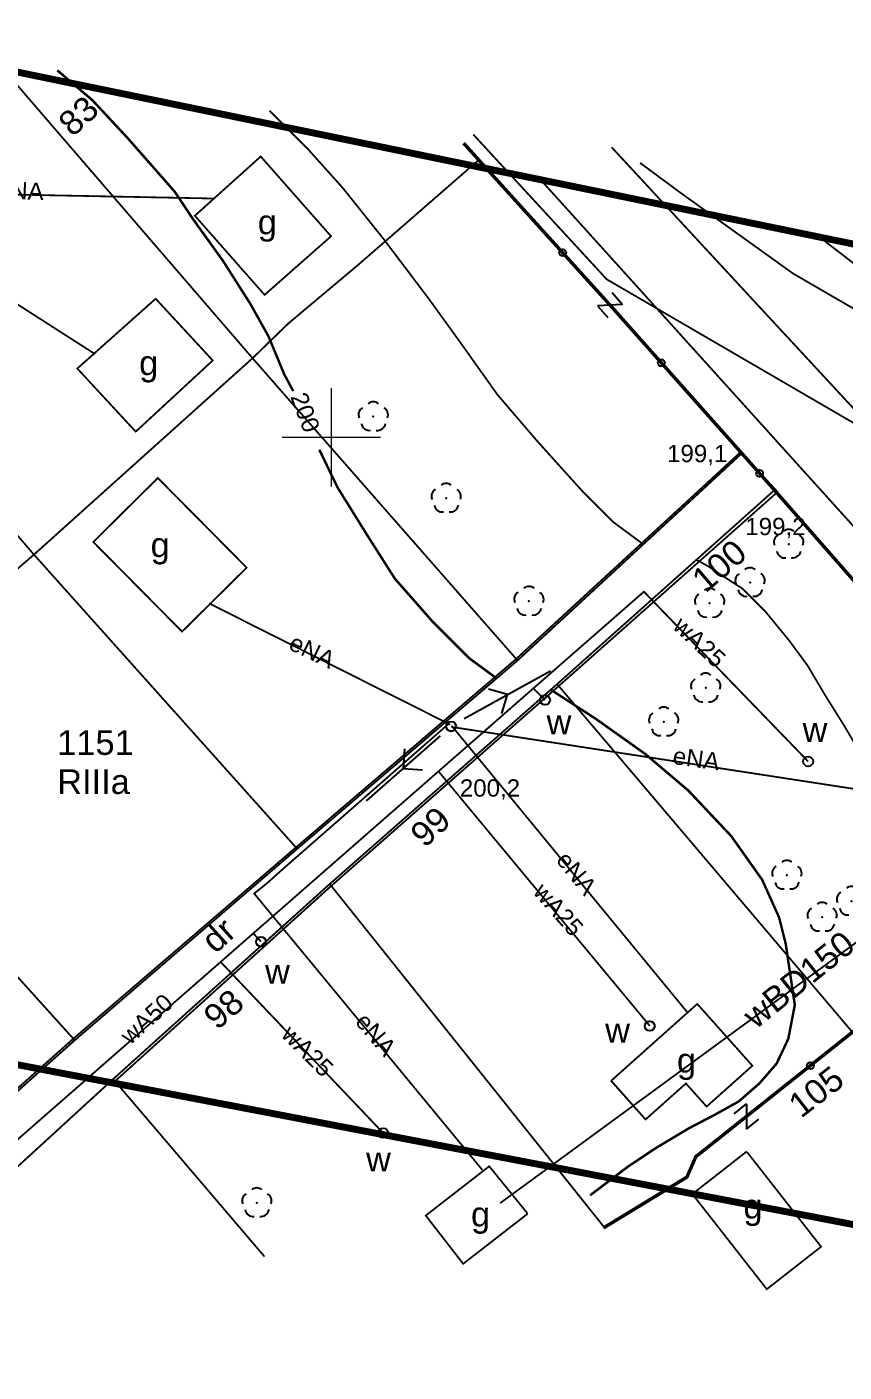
# Model space of a CAD drawing. Extents: x 7572697 to 7573818, y 5546684 to 5547005.
# Drawn here: x 7573384.6 to 7573426, y 5546802.6 to 5546870.8 of the extents above; entities that cross this region are included whole.
import ezdxf
from ezdxf.enums import TextEntityAlignment as Align

# ---------------------------------------------------------------- set-up
doc = ezdxf.new("R2010")
doc.units = 0
doc.header["$MEASUREMENT"] = 0
doc.linetypes.add('2', pattern=[1, 0.5, -0.5])
doc.linetypes.add('901', pattern=[0])
doc.styles.add('STYL_ARIAL', font='Arial', dxfattribs={"oblique": 0.1})

# ---------------------------------------------------------------- blocks, each defined once
blk = doc.blocks.new('922')
at = {"color": 0}
for centre, radius, start, end in [((0, 0.35), 0.4, 50.114, 129.886), ((-0.35, 0.1), 0.4, 119.84816, 203.51949), ((0.35, 0.1), 0.4, 336.88451, 60.15184), ((-0.2, -0.3), 0.4, 187.477, 278.47884), ((0.2, -0.275), 0.425, 262.64593, 349.62892)]:
    blk.add_arc(centre, radius, start, end, dxfattribs=at)
blk.add_point((0, 0), dxfattribs=at)
blk = doc.blocks.new('510')
at = {"color": 0}
blk.add_circle((0, 0), 0.25, dxfattribs=at)
blk.add_circle((0, 0), 0.25, dxfattribs=at)
blk = doc.blocks.new('516')
at = {"color": 0}
for p, q in [((3.25, 0), (2.55, 0.7)), ((0.75, 0), (5.75, 0)), ((2.55, -0.7), (3.25, 0))]:
    blk.add_line(p, q, dxfattribs=at)
blk = doc.blocks.new('202')
at = {"color": 0}
blk.add_circle((0, 0), 0.25, dxfattribs=at)
blk.add_circle((0, 0), 0.25, dxfattribs=at)
blk = doc.blocks.new('991')
at = {"color": 0}
for p, q in [((-0.4, 0.5), (0.4, 0.5)), ((0.4, 0.5), (-0.4, -0.5)), ((-0.4, -0.5), (0.4, -0.5))]:
    blk.add_line(p, q, dxfattribs=at)

msp = doc.modelspace()

# ---------------------------------------------------------------- linework, layer by layer
at = {"color": 6, "const_width": 0.35}
for points in [[(7573422.4326, 5546860.6425), (7573270, 5546892), (7573092.2503, 5546940.2904)], [(7573792.5736, 5546784.4967), (7573422.4326, 5546860.6425)], [(7573349.4716, 5546824.7787), (7573649.9357, 5546767.3274), (7573817.4093, 5546770.1055), (7573792.5736, 5546784.4967)]]:
    msp.add_lwpolyline(points, dxfattribs=at)
at = {"color": 3, "const_width": 0.09}
for points in [[(7573383.045, 5546869.048), (7573396.003, 5546854.013)], [(7573384.91, 5546844.047), (7573396.003, 5546854.013), (7573397.823, 5546855.781), (7573401.26, 5546858.664), (7573403.339, 5546860.467), (7573407.4822, 5546864.076)], [(7573371.614, 5546859.503), (7573384.91, 5546844.047), (7573373.57, 5546834.267)], [(7573409.452, 5546838.676), (7573396.003, 5546854.013)], [(7573409.452, 5546838.676), (7573420.812, 5546849.165)], [(7573399.92, 5546827.333), (7573411.459, 5546837.476), (7573422.5322, 5546847.3593)], [(7573409.452, 5546838.676), (7573398.269, 5546829.117), (7573384.91, 5546844.047)], [(7573411.459, 5546837.476), (7573426.422, 5546819.842)], [(7573398.269, 5546829.117), (7573386.98, 5546819.403), (7573373.57, 5546834.267)], [(7573388.929, 5546817.433), (7573399.92, 5546827.333)], [(7573399.92, 5546827.333), (7573413.902, 5546809.85)], [(7573386.98, 5546819.403), (7573375.505, 5546809.187), (7573361.832, 5546824.232)], [(7573388.929, 5546817.433), (7573396.612, 5546808.422)]]:
    msp.add_lwpolyline(points, dxfattribs=at)
at = {"color": 37}
for points, const_width in [([(7573386.0964, 5546868.6204), (7573387.8823, 5546867.099), (7573389.6683, 5546865.1808), (7573392.0495, 5546862.4688), (7573392.9756, 5546861.0798), (7573394.4969, 5546858.9631), (7573395.886, 5546856.7803), (7573396.812, 5546855.1266), (7573397.6058, 5546853.2084), (7573398.0688, 5546852.3485)], 0.125), ([(7573415.8356, 5546844.5698), (7573414.3142, 5546845.6943), (7573412.7267, 5546847.2818), (7573410.4249, 5546849.835), (7573408.4405, 5546852.1501), (7573406.6546, 5546854.6637), (7573404.9348, 5546857.0449), (7573402.6858, 5546860.0215), (7573400.5691, 5546862.6673), (7573398.8494, 5546864.5855), (7573396.865, 5546866.5699)], 0.09), ([(7573424.8022, 5546860.1397), (7573428.5394, 5546857.2624), (7573431.8798, 5546854.4842), (7573436.1859, 5546851.0248), (7573441.4115, 5546845.667), (7573445.9358, 5546841.2153), (7573449.8715, 5546838.338), (7573455.5931, 5546834.0716), (7573464.7014, 5546826.9477), (7573476.3894, 5546817.8327), (7573484.0359, 5546811.9656), (7573487.707, 5546808.4929), (7573493.0119, 5546797.2746)], 0.09), ([(7573399.3917, 5546849.372), (7573400.3177, 5546847.4538), (7573401.8391, 5546845.0064), (7573403.2282, 5546842.8236), (7573405.1464, 5546840.6407), (7573406.9985, 5546838.7887), (7573408.3875, 5546837.77)], 0.125), ([(7573426.8819, 5546833.9203), (7573426.022, 5546835.3755), (7573425.0298, 5546836.963), (7573424.1699, 5546838.4182), (7573423.2439, 5546839.675), (7573422.0533, 5546841.1302), (7573420.8626, 5546842.3208), (7573419.7382, 5546843.0484), (7573419.1428, 5546843.4453), (7573418.5475, 5546843.776)], 0.09), ([(7573411.1657, 5546837.1747), (7573413.4147, 5546835.7195), (7573415.9282, 5546833.9336), (7573418.111, 5546832.0815), (7573420.2938, 5546829.7664), (7573421.8681, 5546827.5439), (7573422.728, 5546825.6256), (7573423.0587, 5546824.3027), (7573423.5217, 5546821.1939), (7573423.191, 5546819.4741), (7573422.5957, 5546818.2173), (7573421.7358, 5546817.2251), (7573420.6775, 5546816.2991), (7573419.4868, 5546815.6376), (7573418.0978, 5546814.91), (7573416.4441, 5546813.9178), (7573415.0551, 5546812.9918), (7573413.1368, 5546811.5366)], 0.125)]:
    msp.add_lwpolyline(points, dxfattribs=dict(at, const_width=const_width))
at = {"color": 3, "linetype": '901', "const_width": 0.175}
for points in [[(7573406.7127, 5546864.9267), (7573414.1418, 5546856.7135), (7573421.5296, 5546848.4012), (7573422.5201, 5546847.2868), (7573436.3877, 5546831.4546), (7573451.2953, 5546814.3843), (7573451.7493, 5546802.7702)], [(7573418.443, 5546813.452), (7573426.5128, 5546819.8682)], [(7573418.5091, 5546813.5181), (7573418.0461, 5546812.4598), (7573413.8127, 5546809.8801)]]:
    msp.add_lwpolyline(points, dxfattribs=at)
at = {"color": 30, "const_width": 0.09}
msp.add_lwpolyline([(7573407.2079, 5546865.3642), (7573413.9766, 5546858.0177), (7573434.1176, 5546846.2963), (7573453.8294, 5546833.1386), (7573460.9283, 5546807.8632), (7573460.8457, 5546802.1676)], dxfattribs=at)
at = {"color": 0, "const_width": 0.09}
for points in [[(7573396.4186, 5546864.251), (7573393.0752, 5546861.2447), (7573396.6144, 5546857.2293), (7573399.9872, 5546860.2021), (7573396.4186, 5546864.251)], [(7573467.0944, 5546801.1358), (7573467.2595, 5546805.1805), (7573467.342, 5546810.9174), (7573467.2595, 5546817.3642), (7573464.8244, 5546825.0822), (7573462.7608, 5546831.3143), (7573459.1288, 5546835.9534), (7573450.0076, 5546843.7126), (7573444.1551, 5546847.3611), (7573442.174, 5546848.4755), (7573439.1611, 5546850.374), (7573432.5988, 5546854.1298), (7573428.2239, 5546855.5331), (7573423.428, 5546858.3148), (7573417.7324, 5546862.4008), (7573415.6688, 5546863.9279)], [(7573387.111, 5546853.491), (7573390.074, 5546850.286), (7573393.9833, 5546853.9001), (7573391.0864, 5546857.0336), (7573387.111, 5546853.491)], [(7573387.8887, 5546844.7202), (7573392.427, 5546840.139), (7573395.7042, 5546843.3855), (7573391.1971, 5546847.9352), (7573387.9192, 5546844.688)], [(7573414.1832, 5546817.3612), (7573415.947, 5546815.384), (7573417.9971, 5546817.2129), (7573419.0449, 5546816.0383), (7573421.3691, 5546818.1117), (7573418.5721, 5546821.2471), (7573414.2163, 5546817.3612)], [(7573377.513, 5546806.974), (7573388.929, 5546817.433)], [(7573414.195, 5546817.36), (7573415.947, 5546815.384)], [(7573421.107, 5546813.719), (7573424.856, 5546808.927), (7573422.101, 5546806.7716), (7573418.3232, 5546811.6004), (7573421.0899, 5546813.7649), (7573421.0888, 5546813.7662)], [(7573409.963, 5546810.609), (7573408.014, 5546813.009), (7573404.793, 5546810.508), (7573406.6936, 5546808.0603), (7573409.9635, 5546810.5993)]]:
    msp.add_lwpolyline(points, dxfattribs=at)
at = {"color": 0, "linetype": '2', "const_width": 0.09}
for points in [[(7573470.8337, 5546851.9589), (7573452.8389, 5546837.431), (7573444.9145, 5546834.7895), (7573439.9618, 5546836.6055), (7573426.4244, 5546851.5462), (7573414.2242, 5546864.7204)], [(7573410.6189, 5546863.0727), (7573426.2759, 5546845.735), (7573436.7591, 5546833.898), (7573443.3627, 5546830.1835), (7573446.9947, 5546826.0562), (7573451.8649, 5546814.4173), (7573452.8554, 5546802.828)], [(7573420.7296, 5546849.2125), (7573409.3525, 5546838.7284), (7573398.1672, 5546829.1571), (7573386.8894, 5546819.4667), (7573375.3998, 5546809.2405)], [(7573388.9928, 5546817.2971), (7573399.9995, 5546827.2388), (7573411.5353, 5546837.3724), (7573422.6478, 5546847.2281), (7573420.8619, 5546849.1596)], [(7573420.1718, 5546849.1035), (7573420.1708, 5546849.1049), (7573420.1698, 5546849.1064), (7573420.1689, 5546849.1079), (7573420.168, 5546849.1094), (7573420.1672, 5546849.111), (7573420.1665, 5546849.1126), (7573420.1658, 5546849.1142), (7573420.1652, 5546849.1158), (7573420.1646, 5546849.1174), (7573420.1641, 5546849.1191), (7573420.1636, 5546849.1208), (7573420.1632, 5546849.1225), (7573420.1629, 5546849.1242), (7573420.1626, 5546849.1259), (7573420.1624, 5546849.1277), (7573420.1622, 5546849.1294), (7573420.1621, 5546849.1311), (7573420.1621, 5546849.1329), (7573420.1621, 5546849.1346), (7573420.1622, 5546849.1364), (7573420.1624, 5546849.1381), (7573420.1626, 5546849.1398), (7573420.1628, 5546849.1416), (7573420.1632, 5546849.1433), (7573420.1635, 5546849.145), (7573420.164, 5546849.1467), (7573420.1645, 5546849.1483), (7573420.1651, 5546849.15), (7573420.1657, 5546849.1516), (7573420.1663, 5546849.1532), (7573420.1671, 5546849.1548), (7573420.1679, 5546849.1564), (7573420.1687, 5546849.1579), (7573420.1696, 5546849.1594), (7573420.1705, 5546849.1609), (7573420.1715, 5546849.1623), (7573420.1726, 5546849.1637), (7573420.1737, 5546849.1651), (7573420.1748, 5546849.1664), (7573420.176, 5546849.1677), (7573420.1772, 5546849.1689), (7573420.1785, 5546849.1701), (7573420.1798, 5546849.1712), (7573420.1812, 5546849.1723), (7573420.1826, 5546849.1734), (7573420.184, 5546849.1744), (7573420.1854, 5546849.1754), (7573420.1869, 5546849.1763), (7573420.1885, 5546849.1771), (7573420.19, 5546849.1779), (7573420.1916, 5546849.1787), (7573420.1932, 5546849.1794), (7573420.1948, 5546849.18), (7573420.1965, 5546849.1806), (7573420.1981, 5546849.1811), (7573420.1998, 5546849.1815), (7573420.2015, 5546849.1819), (7573420.2032, 5546849.1823), (7573420.205, 5546849.1826), (7573420.2067, 5546849.1828), (7573420.2084, 5546849.1829), (7573420.2102, 5546849.183), (7573420.2119, 5546849.1831), (7573420.2137, 5546849.183), (7573420.2154, 5546849.183), (7573420.2171, 5546849.1828), (7573420.2189, 5546849.1826), (7573420.2206, 5546849.1823), (7573420.2223, 5546849.182), (7573420.224, 5546849.1816), (7573420.2257, 5546849.1812), (7573420.2274, 5546849.1807), (7573420.229, 5546849.1801), (7573420.2307, 5546849.1795), (7573420.2323, 5546849.1788), (7573420.2338, 5546849.1781), (7573420.2354, 5546849.1773), (7573420.2369, 5546849.1765), (7573420.2384, 5546849.1756), (7573420.2399, 5546849.1746), (7573420.2413, 5546849.1736), (7573420.2427, 5546849.1726), (7573420.2441, 5546849.1715), (7573420.2454, 5546849.1704), (7573420.2467, 5546849.1692), (7573420.2479, 5546849.1679), (7573420.2491, 5546849.1667), (7573420.2503, 5546849.1654), (7573420.2514, 5546849.164), (7573420.2524, 5546849.1626), (7573420.2534, 5546849.1612), (7573420.2544, 5546849.1597), (7573420.2553, 5546849.1582), (7573420.2562, 5546849.1567), (7573420.257, 5546849.1552), (7573420.2577, 5546849.1536), (7573420.2584, 5546849.152), (7573420.259, 5546849.1503), (7573420.2596, 5546849.1487), (7573420.2601, 5546849.147), (7573420.2606, 5546849.1453), (7573420.261, 5546849.1436), (7573420.2613, 5546849.1419), (7573420.2616, 5546849.1402), (7573420.2618, 5546849.1385), (7573420.262, 5546849.1367), (7573420.2621, 5546849.135), (7573420.2621, 5546849.1333), (7573420.2621, 5546849.1315), (7573420.262, 5546849.1298), (7573420.2618, 5546849.128), (7573420.2616, 5546849.1263), (7573420.2614, 5546849.1246), (7573420.261, 5546849.1229), (7573420.2607, 5546849.1212), (7573420.2602, 5546849.1195), (7573420.2597, 5546849.1178), (7573420.2592, 5546849.1161), (7573420.2585, 5546849.1145), (7573420.2579, 5546849.1129), (7573420.2571, 5546849.1113), (7573420.2563, 5546849.1098), (7573420.2555, 5546849.1082), (7573420.2546, 5546849.1067), (7573420.2537, 5546849.1053), (7573420.2527, 5546849.1038), (7573420.2516, 5546849.1024), (7573420.2505, 5546849.1011), (7573420.2494, 5546849.0998), (7573420.2482, 5546849.0985), (7573420.247, 5546849.0972), (7573420.2457, 5546849.096), (7573420.2444, 5546849.0949), (7573420.243, 5546849.0938), (7573420.2416, 5546849.0927), (7573420.2402, 5546849.0917), (7573420.2388, 5546849.0908), (7573420.2373, 5546849.0899), (7573420.2357, 5546849.089), (7573420.2342, 5546849.0882), (7573420.2326, 5546849.0875), (7573420.231, 5546849.0868), (7573420.2294, 5546849.0861), (7573420.2277, 5546849.0856), (7573420.2261, 5546849.0851), (7573420.2244, 5546849.0846), (7573420.2227, 5546849.0842), (7573420.221, 5546849.0839), (7573420.2193, 5546849.0836), (7573420.2175, 5546849.0834), (7573420.2158, 5546849.0832), (7573420.214, 5546849.0831), (7573420.2123, 5546849.0831), (7573420.2105, 5546849.0831), (7573420.2088, 5546849.0832), (7573420.2071, 5546849.0833), (7573420.2053, 5546849.0835), (7573420.2036, 5546849.0838), (7573420.2019, 5546849.0841), (7573420.2002, 5546849.0845), (7573420.1985, 5546849.085), (7573420.1968, 5546849.0855), (7573420.1952, 5546849.086), (7573420.1935, 5546849.0866), (7573420.1919, 5546849.0873), (7573420.1904, 5546849.088), (7573420.1888, 5546849.0888), (7573420.1873, 5546849.0897), (7573420.1858, 5546849.0906), (7573420.1843, 5546849.0915), (7573420.1829, 5546849.0925), (7573420.1815, 5546849.0935), (7573420.1801, 5546849.0946), (7573420.1788, 5546849.0958), (7573420.1775, 5546849.097), (7573420.1763, 5546849.0982), (7573420.1751, 5546849.0995), (7573420.1739, 5546849.1008), (7573420.1718, 5546849.1035)], [(7573422.3546, 5546846.7223), (7573422.3536, 5546846.7237), (7573422.3526, 5546846.7252), (7573422.3517, 5546846.7266), (7573422.3509, 5546846.7282), (7573422.3501, 5546846.7297), (7573422.3493, 5546846.7313), (7573422.3486, 5546846.7329), (7573422.348, 5546846.7345), (7573422.3474, 5546846.7362), (7573422.3469, 5546846.7378), (7573422.3464, 5546846.7395), (7573422.346, 5546846.7412), (7573422.3457, 5546846.7429), (7573422.3454, 5546846.7447), (7573422.3452, 5546846.7464), (7573422.3451, 5546846.7481), (7573422.345, 5546846.7499), (7573422.3449, 5546846.7516), (7573422.3449, 5546846.7534), (7573422.345, 5546846.7551), (7573422.3452, 5546846.7569), (7573422.3454, 5546846.7586), (7573422.3456, 5546846.7603), (7573422.346, 5546846.762), (7573422.3464, 5546846.7637), (7573422.3468, 5546846.7654), (7573422.3473, 5546846.7671), (7573422.3479, 5546846.7687), (7573422.3485, 5546846.7704), (7573422.3492, 5546846.772), (7573422.3499, 5546846.7736), (7573422.3507, 5546846.7751), (7573422.3515, 5546846.7766), (7573422.3524, 5546846.7781), (7573422.3534, 5546846.7796), (7573422.3544, 5546846.781), (7573422.3554, 5546846.7824), (7573422.3565, 5546846.7838), (7573422.3576, 5546846.7851), (7573422.3588, 5546846.7864), (7573422.36, 5546846.7876), (7573422.3613, 5546846.7888), (7573422.3626, 5546846.79), (7573422.364, 5546846.7911), (7573422.3654, 5546846.7922), (7573422.3668, 5546846.7932), (7573422.3683, 5546846.7941), (7573422.3698, 5546846.795), (7573422.3713, 5546846.7959), (7573422.3728, 5546846.7967), (7573422.3744, 5546846.7974), (7573422.376, 5546846.7981), (7573422.3776, 5546846.7987), (7573422.3793, 5546846.7993), (7573422.381, 5546846.7998), (7573422.3826, 5546846.8003), (7573422.3843, 5546846.8007), (7573422.386, 5546846.801), (7573422.3878, 5546846.8013), (7573422.3895, 5546846.8015), (7573422.3912, 5546846.8017), (7573422.393, 5546846.8018), (7573422.3947, 5546846.8018), (7573422.3965, 5546846.8018), (7573422.3982, 5546846.8017), (7573422.4, 5546846.8016), (7573422.4017, 5546846.8014), (7573422.4034, 5546846.8011), (7573422.4051, 5546846.8008), (7573422.4068, 5546846.8004), (7573422.4085, 5546846.7999), (7573422.4102, 5546846.7994), (7573422.4118, 5546846.7989), (7573422.4135, 5546846.7982), (7573422.4151, 5546846.7976), (7573422.4167, 5546846.7968), (7573422.4182, 5546846.7961), (7573422.4198, 5546846.7952), (7573422.4212, 5546846.7943), (7573422.4227, 5546846.7934), (7573422.4242, 5546846.7924), (7573422.4255, 5546846.7913), (7573422.4269, 5546846.7902), (7573422.4282, 5546846.7891), (7573422.4295, 5546846.7879), (7573422.4307, 5546846.7867), (7573422.4319, 5546846.7854), (7573422.4331, 5546846.7841), (7573422.4342, 5546846.7827), (7573422.4353, 5546846.7814), (7573422.4363, 5546846.7799), (7573422.4372, 5546846.7785), (7573422.4381, 5546846.777), (7573422.439, 5546846.7755), (7573422.4398, 5546846.7739), (7573422.4405, 5546846.7723), (7573422.4412, 5546846.7707), (7573422.4418, 5546846.7691), (7573422.4424, 5546846.7674), (7573422.4429, 5546846.7658), (7573422.4434, 5546846.7641), (7573422.4438, 5546846.7624), (7573422.4441, 5546846.7607), (7573422.4444, 5546846.759), (7573422.4446, 5546846.7572), (7573422.4448, 5546846.7555), (7573422.4449, 5546846.7538), (7573422.4449, 5546846.752), (7573422.4449, 5546846.7503), (7573422.4448, 5546846.7485), (7573422.4447, 5546846.7468), (7573422.4445, 5546846.745), (7573422.4442, 5546846.7433), (7573422.4439, 5546846.7416), (7573422.4435, 5546846.7399), (7573422.443, 5546846.7382), (7573422.4425, 5546846.7365), (7573422.442, 5546846.7349), (7573422.4413, 5546846.7333), (7573422.4407, 5546846.7317), (7573422.4399, 5546846.7301), (7573422.4392, 5546846.7285), (7573422.4383, 5546846.727), (7573422.4374, 5546846.7255), (7573422.4365, 5546846.724), (7573422.4355, 5546846.7226), (7573422.4344, 5546846.7212), (7573422.4333, 5546846.7198), (7573422.4322, 5546846.7185), (7573422.431, 5546846.7172), (7573422.4298, 5546846.716), (7573422.4285, 5546846.7148), (7573422.4272, 5546846.7136), (7573422.4258, 5546846.7125), (7573422.4245, 5546846.7115), (7573422.423, 5546846.7105), (7573422.4216, 5546846.7095), (7573422.4201, 5546846.7086), (7573422.4186, 5546846.7078), (7573422.417, 5546846.707), (7573422.4154, 5546846.7062), (7573422.4138, 5546846.7055), (7573422.4122, 5546846.7049), (7573422.4105, 5546846.7043), (7573422.4089, 5546846.7038), (7573422.4072, 5546846.7033), (7573422.4055, 5546846.7029), (7573422.4038, 5546846.7026), (7573422.4021, 5546846.7023), (7573422.4003, 5546846.7021), (7573422.3986, 5546846.702), (7573422.3969, 5546846.7019), (7573422.3951, 5546846.7018), (7573422.3934, 5546846.7018), (7573422.3916, 5546846.7019), (7573422.3899, 5546846.7021), (7573422.3881, 5546846.7023), (7573422.3864, 5546846.7025), (7573422.3847, 5546846.7029), (7573422.383, 5546846.7033), (7573422.3813, 5546846.7037), (7573422.3796, 5546846.7042), (7573422.378, 5546846.7048), (7573422.3764, 5546846.7054), (7573422.3748, 5546846.7061), (7573422.3732, 5546846.7068), (7573422.3716, 5546846.7076), (7573422.3701, 5546846.7084), (7573422.3686, 5546846.7093), (7573422.3671, 5546846.7103), (7573422.3657, 5546846.7113), (7573422.3643, 5546846.7123), (7573422.3629, 5546846.7134), (7573422.3616, 5546846.7145), (7573422.3603, 5546846.7157), (7573422.3591, 5546846.7169), (7573422.3579, 5546846.7182), (7573422.3567, 5546846.7195), (7573422.3546, 5546846.7223)], [(7573405.6858, 5546832.3025), (7573405.6848, 5546832.3039), (7573405.6839, 5546832.3054), (7573405.6829, 5546832.3068), (7573405.6821, 5546832.3084), (7573405.6813, 5546832.3099), (7573405.6806, 5546832.3115), (7573405.6799, 5546832.3131), (7573405.6792, 5546832.3147), (7573405.6787, 5546832.3164), (7573405.6781, 5546832.318), (7573405.6777, 5546832.3197), (7573405.6773, 5546832.3214), (7573405.6769, 5546832.3231), (7573405.6767, 5546832.3249), (7573405.6764, 5546832.3266), (7573405.6763, 5546832.3283), (7573405.6762, 5546832.3301), (7573405.6762, 5546832.3318), (7573405.6762, 5546832.3336), (7573405.6763, 5546832.3353), (7573405.6764, 5546832.337), (7573405.6766, 5546832.3388), (7573405.6769, 5546832.3405), (7573405.6772, 5546832.3422), (7573405.6776, 5546832.3439), (7573405.678, 5546832.3456), (7573405.6785, 5546832.3473), (7573405.6791, 5546832.3489), (7573405.6797, 5546832.3506), (7573405.6804, 5546832.3522), (7573405.6811, 5546832.3538), (7573405.6819, 5546832.3553), (7573405.6828, 5546832.3568), (7573405.6836, 5546832.3583), (7573405.6846, 5546832.3598), (7573405.6856, 5546832.3612), (7573405.6866, 5546832.3626), (7573405.6877, 5546832.364), (7573405.6889, 5546832.3653), (7573405.6901, 5546832.3666), (7573405.6913, 5546832.3678), (7573405.6926, 5546832.369), (7573405.6939, 5546832.3702), (7573405.6952, 5546832.3713), (7573405.6966, 5546832.3724), (7573405.698, 5546832.3734), (7573405.6995, 5546832.3743), (7573405.701, 5546832.3752), (7573405.7025, 5546832.3761), (7573405.7041, 5546832.3769), (7573405.7056, 5546832.3776), (7573405.7072, 5546832.3783), (7573405.7089, 5546832.3789), (7573405.7105, 5546832.3795), (7573405.7122, 5546832.38), (7573405.7139, 5546832.3805), (7573405.7156, 5546832.3809), (7573405.7173, 5546832.3812), (7573405.719, 5546832.3815), (7573405.7207, 5546832.3817), (7573405.7225, 5546832.3819), (7573405.7242, 5546832.382), (7573405.726, 5546832.382), (7573405.7277, 5546832.382), (7573405.7295, 5546832.3819), (7573405.7312, 5546832.3818), (7573405.7329, 5546832.3816), (7573405.7346, 5546832.3813), (7573405.7364, 5546832.381), (7573405.7381, 5546832.3806), (7573405.7398, 5546832.3801), (7573405.7414, 5546832.3796), (7573405.7431, 5546832.3791), (7573405.7447, 5546832.3784), (7573405.7463, 5546832.3778), (7573405.7479, 5546832.377), (7573405.7495, 5546832.3762), (7573405.751, 5546832.3754), (7573405.7525, 5546832.3745), (7573405.754, 5546832.3736), (7573405.7554, 5546832.3726), (7573405.7568, 5546832.3715), (7573405.7581, 5546832.3704), (7573405.7595, 5546832.3693), (7573405.7607, 5546832.3681), (7573405.762, 5546832.3669), (7573405.7632, 5546832.3656), (7573405.7643, 5546832.3643), (7573405.7654, 5546832.3629), (7573405.7665, 5546832.3616), (7573405.7675, 5546832.3601), (7573405.7685, 5546832.3587), (7573405.7694, 5546832.3572), (7573405.7702, 5546832.3557), (7573405.771, 5546832.3541), (7573405.7718, 5546832.3525), (7573405.7724, 5546832.3509), (7573405.7731, 5546832.3493), (7573405.7736, 5546832.3476), (7573405.7742, 5546832.346), (7573405.7746, 5546832.3443), (7573405.775, 5546832.3426), (7573405.7754, 5546832.3409), (7573405.7756, 5546832.3392), (7573405.7759, 5546832.3374), (7573405.776, 5546832.3357), (7573405.7761, 5546832.3339), (7573405.7762, 5546832.3322), (7573405.7761, 5546832.3305), (7573405.776, 5546832.3287), (7573405.7759, 5546832.327), (7573405.7757, 5546832.3252), (7573405.7754, 5546832.3235), (7573405.7751, 5546832.3218), (7573405.7747, 5546832.3201), (7573405.7743, 5546832.3184), (7573405.7738, 5546832.3167), (7573405.7732, 5546832.3151), (7573405.7726, 5546832.3135), (7573405.7719, 5546832.3119), (7573405.7712, 5546832.3103), (7573405.7704, 5546832.3087), (7573405.7695, 5546832.3072), (7573405.7687, 5546832.3057), (7573405.7677, 5546832.3042), (7573405.7667, 5546832.3028), (7573405.7657, 5546832.3014), (7573405.7646, 5546832.3), (7573405.7634, 5546832.2987), (7573405.7623, 5546832.2974), (7573405.761, 5546832.2962), (7573405.7598, 5546832.295), (7573405.7584, 5546832.2938), (7573405.7571, 5546832.2927), (7573405.7557, 5546832.2917), (7573405.7543, 5546832.2907), (7573405.7528, 5546832.2897), (7573405.7513, 5546832.2888), (7573405.7498, 5546832.288), (7573405.7482, 5546832.2872), (7573405.7467, 5546832.2864), (7573405.7451, 5546832.2857), (7573405.7434, 5546832.2851), (7573405.7418, 5546832.2845), (7573405.7401, 5546832.284), (7573405.7384, 5546832.2835), (7573405.7367, 5546832.2831), (7573405.735, 5546832.2828), (7573405.7333, 5546832.2825), (7573405.7316, 5546832.2823), (7573405.7298, 5546832.2821), (7573405.7281, 5546832.282), (7573405.7263, 5546832.282), (7573405.7246, 5546832.282), (7573405.7229, 5546832.2821), (7573405.7211, 5546832.2823), (7573405.7194, 5546832.2825), (7573405.7177, 5546832.2827), (7573405.7159, 5546832.2831), (7573405.7142, 5546832.2835), (7573405.7126, 5546832.2839), (7573405.7109, 5546832.2844), (7573405.7092, 5546832.285), (7573405.7076, 5546832.2856), (7573405.706, 5546832.2863), (7573405.7044, 5546832.287), (7573405.7028, 5546832.2878), (7573405.7013, 5546832.2886), (7573405.6998, 5546832.2895), (7573405.6984, 5546832.2905), (7573405.6969, 5546832.2914), (7573405.6955, 5546832.2925), (7573405.6942, 5546832.2936), (7573405.6928, 5546832.2947), (7573405.6916, 5546832.2959), (7573405.6903, 5546832.2971), (7573405.6891, 5546832.2984), (7573405.688, 5546832.2997), (7573405.6858, 5546832.3025)]]:
    msp.add_lwpolyline(points, dxfattribs=at)
at = {"color": 1}
for points, const_width in [([(7573375.1171, 5546862.4896), (7573388.0156, 5546854.2213)], 0.09), ([(7573375.1833, 5546862.4896), (7573394.0458, 5546862.1174)], 0.09), ([(7573400, 5546847.5), (7573400, 5546852.5)], 0.065), ([(7573400, 5546847.5), (7573400, 5546852.5)], 0.065), ([(7573400, 5546847.5), (7573400, 5546852.5)], 0.065), ([(7573400, 5546847.5), (7573400, 5546852.5)], 0.065), ([(7573397.5, 5546850), (7573402.5, 5546850)], 0.065), ([(7573397.5, 5546850), (7573402.5, 5546850)], 0.065), ([(7573397.5, 5546850), (7573402.5, 5546850)], 0.065), ([(7573397.5, 5546850), (7573402.5, 5546850)], 0.065), ([(7573406.0339, 5546835.4225), (7573393.7968, 5546841.5741)], 0.09), ([(7573405.9413, 5546835.4489), (7573397.4084, 5546827.9744)], 0.09), ([(7573406.1, 5546835.3696), (7573418.0725, 5546820.8174)], 0.09), ([(7573406.1, 5546835.3034), (7573427.161, 5546832.0622)], 0.09), ([(7573397.4084, 5546827.9744), (7573396.7469, 5546827.3791), (7573396.0855, 5546826.8499), (7573407.6611, 5546812.8269)], 0.09)]:
    msp.add_lwpolyline(points, dxfattribs=dict(at, const_width=const_width))
at = {"color": 5, "const_width": 0.09}
for points in [[(7573383.994, 5546814.292), (7573415.8633, 5546842.166), (7573424.2, 5546833.55)], [(7573449.3142, 5546840.9639), (7573408.5699, 5546811.1403)], [(7573410.849, 5546836.669), (7573410.2544, 5546837.2604)], [(7573416.163, 5546820.131), (7573405.44, 5546833.0495)], [(7573396.432, 5546824.407), (7573396.0392, 5546824.8272)], [(7573402.633, 5546814.695), (7573394.3835, 5546823.3791)]]:
    msp.add_lwpolyline(points, dxfattribs=at)
at = {"color": 0}
for centre in [(7573411.7438, 5546859.3645), (7573416.7495, 5546853.7795), (7573421.7319, 5546848.1736), (7573424.3136, 5546818.1196)]:
    msp.add_circle(centre, 0.175, dxfattribs=at)

# ---------------------------------------------------------------- block references
for name, p, rotation in [('991', (7573414.14, 5546856.71), 311.51631), ('516', (7573406.09, 5546835.37, 200.74), 28.93988999999999), ('516', (7573406.09, 5546835.34, 200.74), 221.2589), ('991', (7573421.07, 5546815.54), 39.09291)]:
    msp.add_blockref(name, p, dxfattribs=dict(at, rotation=rotation))
for name, p in [('922', (7573402.13, 5546851.05, 201.19)), ('922', (7573405.83, 5546846.91, 200.14)), ('922', (7573423.21, 5546844.58, 199.34)), ('922', (7573421.25, 5546842.63, 199.79)), ('922', (7573410.03, 5546841.68, 199.91)), ('922', (7573419.2, 5546841.58, 199.51)), ('922', (7573419, 5546837.28, 199.79)), ('202', (7573410.85, 5546836.67, 200.07)), ('922', (7573416.87, 5546835.56, 199.82)), ('510', (7573406.08, 5546835.33)), ('202', (7573424.2, 5546833.55, 199.6)), ('922', (7573423.12, 5546827.78, 199.83)), ('922', (7573426.4, 5546826.46, 199.56)), ('922', (7573424.91, 5546825.65, 199.69)), ('202', (7573396.43, 5546824.41, 200.24)), ('202', (7573416.16, 5546820.13, 199.99)), ('202', (7573402.63, 5546814.7, 200.22)), ('922', (7573396.22, 5546811.16, 200.35))]:
    msp.add_blockref(name, p, dxfattribs=at)

# ---------------------------------------------------------------- texts
at = {"color": 3, "style": 'STYL_ARIAL'}
for s, rotation, p in [('83', 42.2737, (7573386.026, 5546866.1262)), ('98', 40.6013, (7573393.3918, 5546820.8281))]:
    msp.add_text(s, height=1.25, rotation=rotation, dxfattribs=at).set_placement(p, align=Align.TOP_LEFT)
at = {"color": 0, "style": 'STYL_ARIAL'}
for s, height, rotation, p in [('eNA', 0.875, 357.9174, (7573383.0468, 5546862.9986)), ('200', 0.875, 290.7461, (7573398.7279, 5546852.376)), ('100', 1.25, 40.8151, (7573418.1711, 5546843.0044)), ('wA25', 0.875, 316.7357, (7573417.8743, 5546840.9768)), ('eNA', 0.875, 334.1336, (7573398.1512, 5546840.0662)), ('eNA', 0.875, 351.9953, (7573417.407, 5546834.2931)), ('99', 1.25, 42.7974, (7573403.8914, 5546830.0403)), ('eNA', 0.875, 308.8534, (7573412.0416, 5546829.0808)), ('wA25', 0.875, 311.3086, (7573410.8485, 5546827.4715)), ('dr', 1.25, 42.1376, (7573393.2754, 5546824.6853)), ('wBD150', 1.25, 38.7581, (7573420.7552, 5546820.9077)), ('wA50', 0.875, 42.2737, (7573389.1994, 5546819.781)), ('eNA', 0.875, 310.156, (7573401.8318, 5546820.8879)), ('wA25', 0.875, 315, (7573398.0258, 5546820.2513)), ('105', 1.25, 37.875, (7573423.0666, 5546816.3968))]:
    msp.add_text(s, height=height, rotation=rotation, dxfattribs=at).set_placement(p, align=Align.TOP_LEFT)
for s, height, p in [('g', 1.25, (7573396.2668, 5546861.547)), ('g', 1.25, (7573390.2475, 5546854.4032)), ('199,1', 0.875, (7573417.0394, 5546849.6162)), ('199,2', 0.875, (7573421.0082, 5546845.9122)), ('g', 1.25, (7573390.8296, 5546845.1692)), ('w', 1.25, (7573410.9251, 5546836.18)), ('w', 1.25, (7573423.9158, 5546835.7964)), ('1151', 1.25, (7573386.089, 5546835.135)), ('RIIIa', 1.25, (7573386.089, 5546833.1507)), ('200,2', 0.875, (7573406.5223, 5546832.6432)), ('w', 1.25, (7573396.6376, 5546823.5197)), ('w', 1.25, (7573413.8967, 5546820.5366)), ('g', 1.25, (7573417.5397, 5546819.0085)), ('w', 1.25, (7573401.7639, 5546813.9947)), ('g', 1.25, (7573407.0886, 5546811.2033)), ('g', 1.25, (7573420.9131, 5546811.6002))]:
    msp.add_text(s, height=height, dxfattribs=at).set_placement(p, align=Align.TOP_LEFT)

doc.saveas('drawing.dxf')
